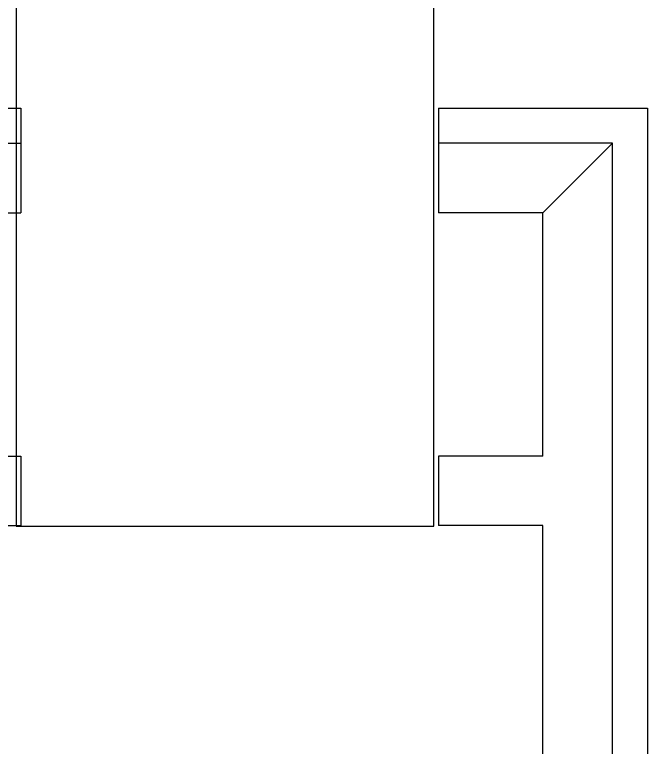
# Model space of a CAD drawing. Header units: inches. Extents: x -106706990 to 300603, y -86718466 to 1728185.
# Drawn here: x 30688 to 31142, y 13146 to 13672 of the extents above; entities that cross this region are included whole.
import ezdxf

# ---------------------------------------------------------------- set-up
doc = ezdxf.new("R2010")
doc.units = ezdxf.units.IN
doc.header["$MEASUREMENT"] = 0
for name, color, linetype in [('A-ARR', 4, 'Continuous'), ('A-COLUMN', 3, 'Continuous'), ('A-NOTE', 2, 'Continuous'), ('A-PANEL', 13, 'Continuous'), ('A-RWDP', 4, 'Continuous')]:
    doc.layers.add(name, color=color, linetype=linetype)

# ---------------------------------------------------------------- blocks, each defined once
blk = doc.blocks.new('A$C75E66BF6')
at = {"layer": 'A-NOTE', "color": 8, "linetype": 'Continuous', "ltscale": 500}
for p, q in [((75, 825), (25, 875)), ((150, 875), (150, 825)), ((450, 875), (450, 825)), ((525, 825), (575, 875)), ((75, 650.28), (75, 825)), ((75, 825), (150, 825)), ((525, 825), (450, 825)), ((525, 650.28), (525, 825)), ((75, 650.28), (150, 650.28)), ((150, 650.28), (150, 600.28)), ((525, 650.28), (450, 650.28)), ((450, 650.28), (450, 600.28)), ((75, 75), (75, 600.28)), ((75, 600.28), (150, 600.28)), ((525, 600.28), (450, 600.28)), ((525, 75), (525, 600.28)), ((75, 75), (25, 25)), ((75, 75), (175, 75)), ((425, 75), (525, 75)), ((525, 75), (575, 25))]:
    blk.add_line(p, q, dxfattribs=at)
at = {"layer": 'A-PANEL', "color": 8}
for p, q in [((0, 0), (0, 900)), ((0, 900), (150, 900)), ((150, 900), (150, 875)), ((450, 900), (600, 900)), ((450, 900), (450, 875)), ((600, 900), (600, 0)), ((25, 875), (150, 875)), ((25, 25), (25, 875)), ((575, 875), (450, 875)), ((575, 25), (575, 875)), ((425, 225), (175, 225)), ((175, 25), (175, 225)), ((425, 225), (425, 25)), ((400, 200), (200, 200)), ((200, 0), (200, 200)), ((400, 200), (400, 0)), ((175, 25), (25, 25)), ((575, 25), (425, 25)), ((200, 0), (0, 0)), ((600, 0), (400, 0))]:
    blk.add_line(p, q, dxfattribs=at)
at = {"layer": 'A-RWDP', "color": 8}
blk.add_circle((300, 125), 75, dxfattribs=at)

msp = doc.modelspace()

# ---------------------------------------------------------------- linework, layer by layer
at = {"layer": 'A-COLUMN', "color": 8}
msp.add_lwpolyline([(30688.78, 13304.44), (30988.78, 13304.44), (30988.78, 13904.44), (30688.78, 13904.44)], close=True, dxfattribs=at)

# ---------------------------------------------------------------- block references
at = {"layer": 'A-ARR', "color": 8}
msp.add_blockref('A$C75E66BF6', (30542.14, 12704.55), dxfattribs=at)

doc.saveas('drawing.dxf')
